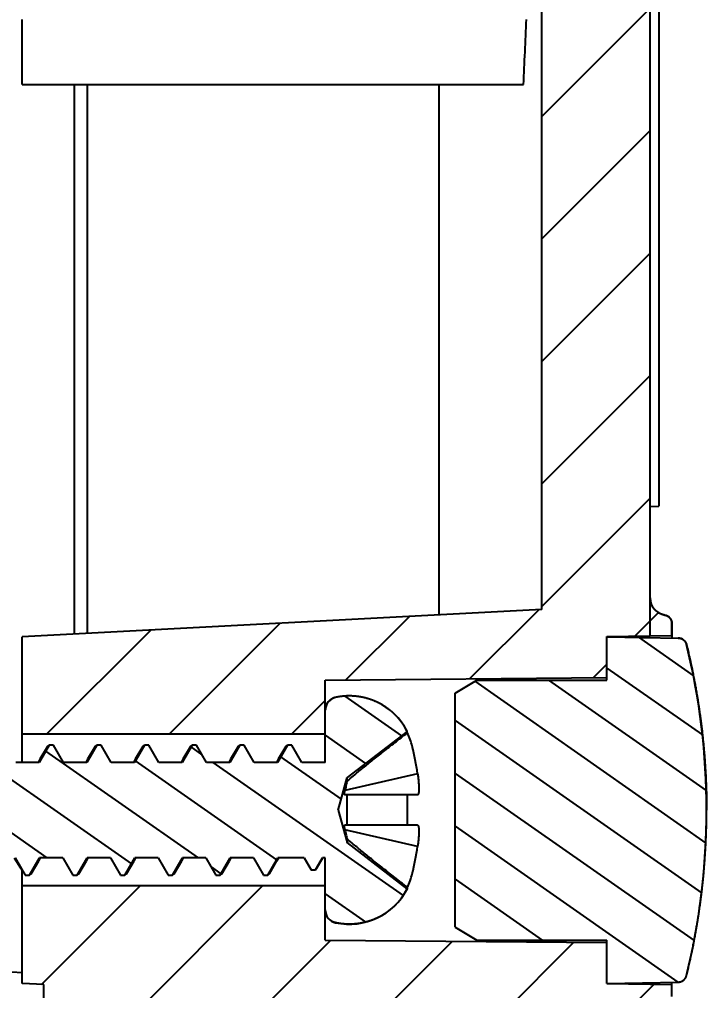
# Model space of a CAD drawing. Header units: millimetres. Extents: x 3559 to 4719, y 1270 to 1649.
# Drawn here: x 4452.22 to 4468.08, y 1418.67 to 1441.09 of the extents above; entities that cross this region are included whole.
import ezdxf

# ---------------------------------------------------------------- set-up
doc = ezdxf.new("R2010")
doc.units = ezdxf.units.MM
doc.layers.get('0').update_dxf_attribs({"linetype": 'CONTINUOUS'})
doc.layers.get('Defpoints').update_dxf_attribs({"linetype": 'CONTINUOUS'})
doc.layers.add('06___PRT_ALL_SURFS', color=7, linetype='CONTINUOUS')
doc.layers.add('dim', color=3, linetype='CONTINUOUS', lineweight=9)
doc.styles.add('longtou', font='romand.shx', dxfattribs={"width": 0.8, "bigfont": 'fangsong.shx'})
doc.dimstyles.new('YanXiu', dxfattribs={"dimtxt": 2.5, "dimasz": 2.2, "dimexe": 1, "dimexo": 0, "dimgap": 0.66, "dimtad": 0, "dimzin": 0, "dimdsep": 46, "dimtxsty": 'longtou', "dimblk": 'CLOSEDBLANK', "dimcen": 0, "dimclrd": 3, "dimclre": 3, "dimclrt": 7, "dimadec": 0, "dimazin": 0, "dimtfac": 1, "dimtdec": 4, "dimtofl": 0, "dimtmove": 0, "dimatfit": 3, "dimldrblk": 'CLOSEDBLANK', "dimfxl": 0, "dimtolj": 1, "dimtzin": 0, "dimlwd": 0, "dimlwe": 0, "dimarcsym": 0})
pattern_1 = [(325, (3403.477, 1037.0707), (0.5735764, 0.81915204), [])]

# ---------------------------------------------------------------- blocks, each defined once
blk = doc.blocks.new('_ClosedBlank')
at = {"color": 0, "linetype": 'ByBlock', "lineweight": -2}
for p, q in [((-1, 0.1667), (0, 0)), ((-1, 0.1667), (-1, -0.1667)), ((0, 0), (-1, -0.1667))]:
    blk.add_line(p, q, dxfattribs=at)
blk = doc.blocks.new('*D64')
at = {"layer": 'Defpoints', "color": 0}
for p in [(4412.965, 1542.767), (4441.801, 1516.589), (4453.481, 1489.589), (4453.481, 1441.089), (4437.334, 1417.399)]:
    blk.add_point(p, dxfattribs=at)
at = {"layer": 'dim', "color": 3, "lineweight": 5}
blk.add_line((4453.481, 1489.589), (4453.481, 1517.663), dxfattribs=at)
for start, end in [(90.87842, 93.07297), (97.92703, 100.12158)]:
    blk.add_arc((4453.481, 1334.329), 182.634, start, end, dxfattribs=at)
at = {"layer": 'dim', "color": 3, "lineweight": 5, "xscale": 2.8, "yscale": 2.8, "zscale": 2.8}
for p, rotation in [((4453.481, 1516.963), 0.439210668210803), ((4418.633, 1513.608), 190.5607893317954)]:
    blk.add_blockref('_ClosedBlank', p, dxfattribs=dict(at, rotation=rotation))
at = {"layer": 'dim', "color": 7, "insert": (4435.976, 1516.122), "char_height": 3.5, "attachment_point": 5, "rotation": 5.5, "style": 'longtou'}
blk.add_mtext('11.00°', dxfattribs=at)
blk = doc.blocks.new('*D62')
at = {"layer": 'Defpoints', "color": 0}
for p in [(4458.281, 1455.149), (4458.281, 1449.839), (4438.679, 1426.203)]:
    blk.add_point(p, dxfattribs=at)
at = {"layer": 'dim', "color": 3, "lineweight": 5}
for p, q in [((4438.679, 1426.203), (4438.679, 1455.848)), ((4458.281, 1449.839), (4458.281, 1455.848)), ((4441.479, 1455.149), (4442.314, 1455.149)), ((4455.481, 1455.149), (4454.646, 1455.149))]:
    blk.add_line(p, q, dxfattribs=at)
at = {"layer": 'dim', "color": 3, "lineweight": 5, "xscale": 2.8, "yscale": 2.8, "zscale": 2.8, "rotation": 180}
blk.add_blockref('_ClosedBlank', (4438.679, 1455.149), dxfattribs=at)
at = {"layer": 'dim', "color": 3, "lineweight": 5, "xscale": 2.8, "yscale": 2.8, "zscale": 2.8}
blk.add_blockref('_ClosedBlank', (4458.281, 1455.149), dxfattribs=at)
at = {"layer": 'dim', "color": 7, "insert": (4448.48, 1455.149), "char_height": 3.5, "attachment_point": 5, "style": 'longtou'}
blk.add_mtext('19.60', dxfattribs=at)

msp = doc.modelspace()

# ---------------------------------------------------------------- hatches: boundary and pattern name
h = msp.add_hatch()
h.set_pattern_fill('DEFAULT__14', color=5, scale=2, angle=135, style=0)
h.set_pattern_definition([(135, (3403.477, 1037.0707), (-1.4142136, -1.4142136), [])])
edge = h.paths.add_edge_path()
edge.add_line((4426.212, 1490.339), (4424.175, 1490.339))
edge.add_line((4424.175, 1490.339), (4436.126, 1428.856))
edge.add_line((4436.126, 1428.856), (4435.11, 1428.839))
edge.add_line((4435.11, 1428.839), (4435.677, 1425.926))
edge.add_line((4435.677, 1425.926), (4436.191, 1425.899))
edge.add_line((4436.191, 1425.899), (4436.372, 1424.969))
edge.add_line((4436.372, 1424.969), (4435.868, 1424.942))
edge.add_line((4435.868, 1424.942), (4437.334, 1417.399))
edge.add_spline(control_points=[(4440.122, 1414.976), (4438.69, 1415.051), (4437.608, 1415.992), (4437.334, 1417.399)], knot_values=[0, 0, 0, 0, 1, 1, 1, 1], degree=3, periodic=0)
edge.add_line((4440.122, 1414.976), (4451.781, 1414.365))
edge.add_line((4451.781, 1414.365), (4451.781, 1414.88))
edge.add_line((4451.781, 1414.88), (4452.281, 1414.889))
edge.add_line((4452.281, 1414.889), (4452.281, 1415.892))
edge.add_line((4452.281, 1415.892), (4453.481, 1415.913))
edge.add_line((4453.481, 1415.913), (4453.481, 1416.779))
edge.add_line((4453.481, 1416.779), (4451.781, 1416.868))
edge.add_line((4451.781, 1416.868), (4451.781, 1419.587))
edge.add_line((4451.781, 1419.587), (4451.981, 1419.589))
edge.add_line((4451.981, 1419.589), (4451.981, 1421.097))
edge.add_line((4451.981, 1421.097), (4451.486, 1421.593))
edge.add_line((4451.486, 1421.593), (4438.534, 1421.706))
edge.add_line((4438.534, 1421.706), (4438.095, 1423.967))
edge.add_line((4438.095, 1423.967), (4451.486, 1424.084))
edge.add_line((4451.486, 1424.084), (4451.981, 1424.58))
edge.add_line((4451.981, 1424.58), (4451.981, 1426.089))
edge.add_line((4451.981, 1426.089), (4438.678, 1426.205))
edge.add_line((4438.678, 1426.205), (4426.212, 1490.339))
h.paths.add_polyline_path([(4426.212, 1490.339), (4424.175, 1490.339)])
h.paths.add_polyline_path([(4426.212, 1490.339), (4424.175, 1490.339), (4414.377, 1540.741), (4416.415, 1540.741)])
h.paths.add_polyline_path([(4416.415, 1540.741), (4414.377, 1540.741)])
edge = h.paths.add_edge_path()
edge.add_line((4416.415, 1540.741), (4414.377, 1540.741))
edge.add_line((4414.377, 1540.741), (4413.779, 1543.822))
edge.add_line((4413.779, 1543.822), (4412.816, 1543.839))
edge.add_spline(control_points=[(4412.816, 1543.839), (4412.793, 1544.117), (4412.781, 1544.396), (4412.781, 1544.675)], knot_values=[0, 0, 0, 0, 1, 1, 1, 1], degree=3, periodic=0)
edge.add_line((4412.781, 1544.675), (4412.781, 1546.839))
edge.add_line((4412.781, 1546.839), (4413.281, 1546.865))
edge.add_line((4413.281, 1546.865), (4413.281, 1547.812))
edge.add_line((4413.281, 1547.812), (4412.781, 1547.839))
edge.add_line((4412.781, 1547.839), (4412.781, 1555.972))
edge.add_spline(control_points=[(4412.781, 1555.972), (4412.781, 1557.128), (4413.384, 1558.115), (4414.414, 1558.642)], knot_values=[0, 0, 0, 0, 1, 1, 1, 1], degree=3, periodic=0)
edge.add_spline(control_points=[(4440.781, 1565.736), (4431.556, 1565.252), (4422.636, 1562.852), (4414.414, 1558.642)], knot_values=[0, 0, 0, 0, 1, 1, 1, 1], degree=3, periodic=0)
edge.add_line((4440.781, 1565.736), (4451.781, 1566.312))
edge.add_line((4451.781, 1566.312), (4451.781, 1565.797))
edge.add_line((4451.781, 1565.797), (4452.281, 1565.789))
edge.add_line((4452.281, 1565.789), (4452.281, 1564.785))
edge.add_line((4452.281, 1564.785), (4453.481, 1564.764))
edge.add_line((4453.481, 1564.764), (4453.481, 1563.898))
edge.add_line((4453.481, 1563.898), (4451.781, 1563.809))
edge.add_line((4451.781, 1563.809), (4451.781, 1561.09))
edge.add_line((4451.781, 1561.09), (4451.981, 1561.089))
edge.add_line((4451.981, 1561.089), (4451.981, 1559.58))
edge.add_line((4451.981, 1559.58), (4451.486, 1559.084))
edge.add_line((4451.486, 1559.084), (4419.485, 1558.805))
edge.add_spline(control_points=[(4419.485, 1558.805), (4418.403, 1558.346), (4417.334, 1557.858), (4416.279, 1557.34)], knot_values=[0, 0, 0, 0, 1, 1, 1, 1], degree=3, periodic=0)
edge.add_line((4416.279, 1557.34), (4416.499, 1556.898))
edge.add_line((4416.499, 1556.898), (4451.486, 1556.593))
edge.add_line((4451.486, 1556.593), (4451.981, 1556.097))
edge.add_line((4451.981, 1556.097), (4451.981, 1554.589))
edge.add_line((4451.981, 1554.589), (4415.281, 1554.268))
edge.add_line((4415.281, 1554.268), (4415.281, 1547.392))
edge.add_spline(control_points=[(4415.437, 1545.77), (4415.333, 1546.305), (4415.281, 1546.847), (4415.281, 1547.392)], knot_values=[0, 0, 0, 0, 1, 1, 1, 1], degree=3, periodic=0)
edge.add_line((4415.437, 1545.77), (4416.415, 1540.741))
h = msp.add_hatch()
h.set_pattern_fill('DEFAULT__13', color=5, scale=2, angle=45, style=0)
h.set_pattern_definition([(45, (3403.477, 1037.0707), (-1.4142136, 1.4142136), [])])
edge = h.paths.add_edge_path()
edge.add_line((4466.781, 1490.339), (4464.281, 1490.339))
edge.add_line((4464.281, 1490.339), (4464.281, 1427.467))
edge.add_line((4464.281, 1427.467), (4452.281, 1426.839))
edge.add_line((4452.281, 1426.839), (4452.281, 1424.589))
edge.add_line((4452.281, 1424.589), (4459.281, 1424.589))
edge.add_line((4459.281, 1424.589), (4459.281, 1425.839))
edge.add_line((4459.281, 1425.839), (4465.781, 1425.895))
edge.add_line((4465.781, 1425.895), (4465.781, 1426.842))
edge.add_line((4465.781, 1426.842), (4467.281, 1426.868))
edge.add_line((4467.281, 1426.868), (4467.281, 1427.142))
edge.add_spline(control_points=[(4467.115, 1427.339), (4467.215, 1427.322), (4467.281, 1427.244), (4467.281, 1427.142)], knot_values=[0, 0, 0, 0, 1, 1, 1, 1], degree=3, periodic=0)
edge.add_spline(control_points=[(4467.115, 1427.339), (4466.913, 1427.373), (4466.781, 1427.529), (4466.781, 1427.734)], knot_values=[0, 0, 0, 0, 1, 1, 1, 1], degree=3, periodic=0)
edge.add_line((4466.781, 1427.734), (4466.781, 1490.339))
edge = h.paths.add_edge_path()
edge.add_line((4452.281, 1418.839), (4452.281, 1421.089))
edge.add_line((4452.281, 1421.089), (4459.281, 1421.089))
edge.add_line((4459.281, 1421.089), (4459.281, 1419.839))
edge.add_line((4459.281, 1419.839), (4465.781, 1419.782))
edge.add_line((4465.781, 1419.782), (4465.781, 1418.835))
edge.add_line((4465.781, 1418.835), (4467.281, 1418.809))
edge.add_line((4467.281, 1418.809), (4467.281, 1418.535))
edge.add_spline(control_points=[(4467.085, 1418.335), (4467.2, 1418.337), (4467.281, 1418.42), (4467.281, 1418.535)], knot_values=[0, 0, 0, 0, 1, 1, 1, 1], degree=3, periodic=0)
edge.add_line((4467.085, 1418.335), (4466.824, 1418.331))
edge.add_spline(control_points=[(4466.457, 1418.072), (4466.517, 1418.23), (4466.655, 1418.328), (4466.824, 1418.331)], knot_values=[0, 0, 0, 0, 1, 1, 1, 1], degree=3, periodic=0)
edge.add_spline(control_points=[(4466.457, 1418.072), (4465.733, 1416.162), (4464.083, 1414.957), (4462.043, 1414.85)], knot_values=[0, 0, 0, 0, 1, 1, 1, 1], degree=3, periodic=0)
edge.add_line((4462.043, 1414.85), (4452.281, 1414.339))
edge.add_line((4452.281, 1414.339), (4452.281, 1415.842))
edge.add_line((4452.281, 1415.842), (4453.781, 1415.868))
edge.add_line((4453.781, 1415.868), (4453.781, 1416.807))
edge.add_line((4453.781, 1416.807), (4453.067, 1416.845))
edge.add_line((4453.067, 1416.845), (4452.781, 1417.01))
edge.add_line((4452.781, 1417.01), (4452.781, 1418.812))
edge.add_line((4452.781, 1418.812), (4452.281, 1418.839))
h.paths.add_polyline_path([(4466.781, 1490.339), (4464.281, 1490.339)])
h.paths.add_polyline_path([(4466.781, 1490.339), (4464.281, 1490.339), (4464.281, 1506.786), (4458.281, 1506.839), (4458.281, 1507.846), (4458.627, 1508.192), (4464.781, 1508.245), (4464.781, 1510.432), (4458.627, 1510.486), (4458.281, 1510.831), (4458.281, 1511.839), (4464.281, 1511.891), (4464.281, 1530.786), (4458.281, 1530.839), (4458.281, 1531.846), (4458.627, 1532.192), (4464.781, 1532.245), (4464.781, 1534.432), (4458.627, 1534.486), (4458.281, 1534.831), (4458.281, 1535.839), (4464.281, 1535.891), (4464.281, 1540.741), (4466.781, 1540.741)])
h.paths.add_polyline_path([(4466.781, 1540.741), (4464.281, 1540.741)])
edge = h.paths.add_edge_path()
edge.add_line((4466.781, 1540.741), (4464.281, 1540.741))
edge.add_line((4464.281, 1540.741), (4464.281, 1553.21))
edge.add_line((4464.281, 1553.21), (4452.281, 1553.839))
edge.add_line((4452.281, 1553.839), (4452.281, 1556.089))
edge.add_line((4452.281, 1556.089), (4459.281, 1556.089))
edge.add_line((4459.281, 1556.089), (4459.281, 1554.839))
edge.add_line((4459.281, 1554.839), (4465.781, 1554.782))
edge.add_line((4465.781, 1554.782), (4465.781, 1553.835))
edge.add_line((4465.781, 1553.835), (4467.281, 1553.809))
edge.add_line((4467.281, 1553.809), (4467.281, 1553.535))
edge.add_spline(control_points=[(4467.115, 1553.338), (4467.215, 1553.355), (4467.281, 1553.433), (4467.281, 1553.535)], knot_values=[0, 0, 0, 0, 1, 1, 1, 1], degree=3, periodic=0)
edge.add_spline(control_points=[(4467.115, 1553.338), (4466.913, 1553.304), (4466.781, 1553.148), (4466.781, 1552.943)], knot_values=[0, 0, 0, 0, 1, 1, 1, 1], degree=3, periodic=0)
edge.add_line((4466.781, 1552.943), (4466.781, 1540.741))
edge = h.paths.add_edge_path()
edge.add_line((4452.281, 1561.839), (4452.281, 1559.589))
edge.add_line((4452.281, 1559.589), (4459.281, 1559.589))
edge.add_line((4459.281, 1559.589), (4459.281, 1560.839))
edge.add_line((4459.281, 1560.839), (4465.781, 1560.895))
edge.add_line((4465.781, 1560.895), (4465.781, 1561.842))
edge.add_line((4465.781, 1561.842), (4467.281, 1561.868))
edge.add_line((4467.281, 1561.868), (4467.281, 1562.142))
edge.add_spline(control_points=[(4467.085, 1562.342), (4467.2, 1562.34), (4467.281, 1562.258), (4467.281, 1562.142)], knot_values=[0, 0, 0, 0, 1, 1, 1, 1], degree=3, periodic=0)
edge.add_line((4467.085, 1562.342), (4466.824, 1562.346))
edge.add_spline(control_points=[(4466.824, 1562.346), (4466.655, 1562.349), (4466.517, 1562.447), (4466.457, 1562.605)], knot_values=[0, 0, 0, 0, 1, 1, 1, 1], degree=3, periodic=0)
edge.add_spline(control_points=[(4466.457, 1562.605), (4465.733, 1564.515), (4464.083, 1565.72), (4462.043, 1565.827)], knot_values=[0, 0, 0, 0, 1, 1, 1, 1], degree=3, periodic=0)
edge.add_line((4462.043, 1565.827), (4452.281, 1566.339))
edge.add_line((4452.281, 1566.339), (4452.281, 1564.835))
edge.add_line((4452.281, 1564.835), (4453.781, 1564.809))
edge.add_line((4453.781, 1564.809), (4453.781, 1563.87))
edge.add_line((4453.781, 1563.87), (4453.067, 1563.832))
edge.add_line((4453.067, 1563.832), (4452.781, 1563.667))
edge.add_line((4452.781, 1563.667), (4452.781, 1561.865))
edge.add_line((4452.781, 1561.865), (4452.281, 1561.839))
h = msp.add_hatch()
h.set_pattern_fill('DEFAULT__10', color=2, angle=325, style=0)
h.set_pattern_definition(pattern_1)
edge = h.paths.add_edge_path()
edge.add_line((4465.781, 1426.839), (4467.428, 1426.81))
edge.add_spline(control_points=[(4467.428, 1426.81), (4467.522, 1426.808), (4467.596, 1426.749), (4467.618, 1426.658)], knot_values=[0, 0, 0, 0, 1, 1, 1, 1], degree=3, periodic=0)
edge.add_spline(control_points=[(4467.618, 1426.658), (4467.926, 1425.406), (4468.081, 1424.127), (4468.081, 1422.839)], knot_values=[0, 0, 0, 0, 1, 1, 1, 1], degree=3, periodic=0)
edge.add_spline(control_points=[(4467.618, 1419.019), (4467.926, 1420.271), (4468.081, 1421.55), (4468.081, 1422.839)], knot_values=[0, 0, 0, 0, 1, 1, 1, 1], degree=3, periodic=0)
edge.add_spline(control_points=[(4467.428, 1418.867), (4467.522, 1418.869), (4467.596, 1418.928), (4467.618, 1419.019)], knot_values=[0, 0, 0, 0, 1, 1, 1, 1], degree=3, periodic=0)
edge.add_line((4467.428, 1418.867), (4465.781, 1418.839))
edge.add_line((4465.781, 1418.839), (4465.781, 1419.839))
edge.add_line((4465.781, 1419.839), (4462.781, 1419.839))
edge.add_line((4462.781, 1419.839), (4462.281, 1420.139))
edge.add_line((4462.281, 1420.139), (4462.281, 1425.539))
edge.add_line((4462.281, 1425.539), (4462.781, 1425.839))
edge.add_line((4462.781, 1425.839), (4465.781, 1425.839))
edge.add_line((4465.781, 1425.839), (4465.781, 1426.839))
h = msp.add_hatch()
h.set_pattern_fill('DEFAULT__11', color=2, angle=325, style=0)
h.set_pattern_definition(pattern_1)
edge = h.paths.add_edge_path()
edge.add_line((4445.44, 1421.944), (4444.803, 1422.208))
edge.add_line((4444.803, 1422.208), (4444.756, 1422.126))
edge.add_line((4444.756, 1422.126), (4444.656, 1422.126))
edge.add_line((4444.656, 1422.126), (4444.548, 1422.314))
edge.add_line((4444.548, 1422.314), (4443.281, 1422.839))
edge.add_line((4443.281, 1422.839), (4444.928, 1423.521))
edge.add_line((4444.928, 1423.521), (4445.206, 1424.002))
edge.add_line((4445.206, 1424.002), (4445.306, 1424.002))
edge.add_line((4445.306, 1424.002), (4445.458, 1423.74))
edge.add_line((4445.458, 1423.74), (4445.753, 1423.862))
edge.add_spline(control_points=[(4446.074, 1423.937), (4445.963, 1423.93), (4445.855, 1423.905), (4445.753, 1423.862)], knot_values=[0, 0, 0, 0, 1, 1, 1, 1], degree=3, periodic=0)
edge.add_line((4446.074, 1423.937), (4446.306, 1424.339))
edge.add_line((4446.306, 1424.339), (4446.406, 1424.339))
edge.add_line((4446.406, 1424.339), (4446.637, 1423.939))
edge.add_line((4446.637, 1423.939), (4447.175, 1423.939))
edge.add_line((4447.175, 1423.939), (4447.406, 1424.339))
edge.add_line((4447.406, 1424.339), (4447.506, 1424.339))
edge.add_line((4447.506, 1424.339), (4447.737, 1423.939))
edge.add_line((4447.737, 1423.939), (4448.275, 1423.939))
edge.add_line((4448.275, 1423.939), (4448.506, 1424.339))
edge.add_line((4448.506, 1424.339), (4448.606, 1424.339))
edge.add_line((4448.606, 1424.339), (4448.837, 1423.939))
edge.add_line((4448.837, 1423.939), (4449.375, 1423.939))
edge.add_line((4449.375, 1423.939), (4449.606, 1424.339))
edge.add_line((4449.606, 1424.339), (4449.706, 1424.339))
edge.add_line((4449.706, 1424.339), (4449.937, 1423.939))
edge.add_line((4449.937, 1423.939), (4450.475, 1423.939))
edge.add_line((4450.475, 1423.939), (4450.706, 1424.339))
edge.add_line((4450.706, 1424.339), (4450.806, 1424.339))
edge.add_line((4450.806, 1424.339), (4451.037, 1423.939))
edge.add_line((4451.037, 1423.939), (4451.575, 1423.939))
edge.add_line((4451.575, 1423.939), (4451.806, 1424.339))
edge.add_line((4451.806, 1424.339), (4451.906, 1424.339))
edge.add_line((4451.906, 1424.339), (4452.137, 1423.939))
edge.add_line((4452.137, 1423.939), (4452.675, 1423.939))
edge.add_line((4452.675, 1423.939), (4452.906, 1424.339))
edge.add_line((4452.906, 1424.339), (4453.006, 1424.339))
edge.add_line((4453.006, 1424.339), (4453.237, 1423.939))
edge.add_line((4453.237, 1423.939), (4453.775, 1423.939))
edge.add_line((4453.775, 1423.939), (4454.006, 1424.339))
edge.add_line((4454.006, 1424.339), (4454.106, 1424.339))
edge.add_line((4454.106, 1424.339), (4454.337, 1423.939))
edge.add_line((4454.337, 1423.939), (4454.875, 1423.939))
edge.add_line((4454.875, 1423.939), (4455.106, 1424.339))
edge.add_line((4455.106, 1424.339), (4455.206, 1424.339))
edge.add_line((4455.206, 1424.339), (4455.437, 1423.939))
edge.add_line((4455.437, 1423.939), (4455.975, 1423.939))
edge.add_line((4455.975, 1423.939), (4456.206, 1424.339))
edge.add_line((4456.206, 1424.339), (4456.306, 1424.339))
edge.add_line((4456.306, 1424.339), (4456.537, 1423.939))
edge.add_line((4456.537, 1423.939), (4457.075, 1423.939))
edge.add_line((4457.075, 1423.939), (4457.306, 1424.339))
edge.add_line((4457.306, 1424.339), (4457.406, 1424.339))
edge.add_line((4457.406, 1424.339), (4457.637, 1423.939))
edge.add_line((4457.637, 1423.939), (4458.175, 1423.939))
edge.add_line((4458.175, 1423.939), (4458.406, 1424.339))
edge.add_line((4458.406, 1424.339), (4458.506, 1424.339))
edge.add_line((4458.506, 1424.339), (4458.737, 1423.939))
edge.add_line((4458.737, 1423.939), (4459.281, 1423.939))
edge.add_line((4459.281, 1423.939), (4459.281, 1425.145))
edge.add_spline(control_points=[(4459.517, 1425.439), (4459.374, 1425.407), (4459.281, 1425.293), (4459.281, 1425.145)], knot_values=[0, 0, 0, 0, 1, 1, 1, 1], degree=3, periodic=0)
edge.add_spline(control_points=[(4461.172, 1424.655), (4460.85, 1425.286), (4460.21, 1425.589), (4459.517, 1425.439)], knot_values=[0, 0, 0, 0, 1, 1, 1, 1], degree=3, periodic=0)
edge.add_line((4461.172, 1424.655), (4459.782, 1423.589))
edge.add_line((4459.782, 1423.589), (4459.581, 1422.839))
edge.add_line((4459.581, 1422.839), (4459.782, 1422.089))
edge.add_line((4459.782, 1422.089), (4461.172, 1421.022))
edge.add_spline(control_points=[(4461.172, 1421.022), (4460.85, 1420.391), (4460.21, 1420.088), (4459.517, 1420.239)], knot_values=[0, 0, 0, 0, 1, 1, 1, 1], degree=3, periodic=0)
edge.add_spline(control_points=[(4459.517, 1420.239), (4459.374, 1420.27), (4459.281, 1420.384), (4459.281, 1420.532)], knot_values=[0, 0, 0, 0, 1, 1, 1, 1], degree=3, periodic=0)
edge.add_line((4459.281, 1420.532), (4459.281, 1421.739))
edge.add_line((4459.281, 1421.739), (4459.217, 1421.739))
edge.add_line((4459.217, 1421.739), (4459.056, 1421.461))
edge.add_line((4459.056, 1421.461), (4458.956, 1421.461))
edge.add_line((4458.956, 1421.461), (4458.796, 1421.739))
edge.add_line((4458.796, 1421.739), (4458.187, 1421.739))
edge.add_line((4458.187, 1421.739), (4457.956, 1421.339))
edge.add_line((4457.956, 1421.339), (4457.856, 1421.339))
edge.add_line((4457.856, 1421.339), (4457.625, 1421.739))
edge.add_line((4457.625, 1421.739), (4457.087, 1421.739))
edge.add_line((4457.087, 1421.739), (4456.856, 1421.339))
edge.add_line((4456.856, 1421.339), (4456.756, 1421.339))
edge.add_line((4456.756, 1421.339), (4456.525, 1421.739))
edge.add_line((4456.525, 1421.739), (4455.987, 1421.739))
edge.add_line((4455.987, 1421.739), (4455.756, 1421.339))
edge.add_line((4455.756, 1421.339), (4455.656, 1421.339))
edge.add_line((4455.656, 1421.339), (4455.425, 1421.739))
edge.add_line((4455.425, 1421.739), (4454.887, 1421.739))
edge.add_line((4454.887, 1421.739), (4454.656, 1421.339))
edge.add_line((4454.656, 1421.339), (4454.556, 1421.339))
edge.add_line((4454.556, 1421.339), (4454.325, 1421.739))
edge.add_line((4454.325, 1421.739), (4453.787, 1421.739))
edge.add_line((4453.787, 1421.739), (4453.556, 1421.339))
edge.add_line((4453.556, 1421.339), (4453.456, 1421.339))
edge.add_line((4453.456, 1421.339), (4453.225, 1421.739))
edge.add_line((4453.225, 1421.739), (4452.687, 1421.739))
edge.add_line((4452.687, 1421.739), (4452.456, 1421.339))
edge.add_line((4452.456, 1421.339), (4452.356, 1421.339))
edge.add_line((4452.356, 1421.339), (4452.125, 1421.739))
edge.add_line((4452.125, 1421.739), (4451.587, 1421.739))
edge.add_line((4451.587, 1421.739), (4451.356, 1421.339))
edge.add_line((4451.356, 1421.339), (4451.256, 1421.339))
edge.add_line((4451.256, 1421.339), (4451.025, 1421.739))
edge.add_line((4451.025, 1421.739), (4450.487, 1421.739))
edge.add_line((4450.487, 1421.739), (4450.256, 1421.339))
edge.add_line((4450.256, 1421.339), (4450.156, 1421.339))
edge.add_line((4450.156, 1421.339), (4449.925, 1421.739))
edge.add_line((4449.925, 1421.739), (4449.387, 1421.739))
edge.add_line((4449.387, 1421.739), (4449.156, 1421.339))
edge.add_line((4449.156, 1421.339), (4449.056, 1421.339))
edge.add_line((4449.056, 1421.339), (4448.825, 1421.739))
edge.add_line((4448.825, 1421.739), (4448.287, 1421.739))
edge.add_line((4448.287, 1421.739), (4448.056, 1421.339))
edge.add_line((4448.056, 1421.339), (4447.956, 1421.339))
edge.add_line((4447.956, 1421.339), (4447.725, 1421.739))
edge.add_line((4447.725, 1421.739), (4447.187, 1421.739))
edge.add_line((4447.187, 1421.739), (4446.956, 1421.339))
edge.add_line((4446.956, 1421.339), (4446.856, 1421.339))
edge.add_line((4446.856, 1421.339), (4446.625, 1421.739))
edge.add_line((4446.625, 1421.739), (4446.136, 1421.739))
edge.add_spline(control_points=[(4446.136, 1421.739), (4446.109, 1421.739), (4446.083, 1421.74), (4446.057, 1421.742)], knot_values=[0, 0, 0, 0, 1, 1, 1, 1], degree=3, periodic=0)
edge.add_line((4446.057, 1421.742), (4445.856, 1421.394))
edge.add_line((4445.856, 1421.394), (4445.756, 1421.394))
edge.add_line((4445.756, 1421.394), (4445.439, 1421.944))

# ---------------------------------------------------------------- linework, layer by layer
at = {"color": 7, "linetype": 'Continuous'}
for p, q in [((4466.781, 1426.86), (4466.781, 1552.943)), ((4466.981, 1550.826), (4466.981, 1429.851)), ((4464.281, 1427.467), (4464.281, 1506.786)), ((4464.281, 1427.467), (4464.281, 1490.339)), ((4466.781, 1427.734), (4466.781, 1490.339)), ((4452.281, 1439.589), (4452.281, 1441.089)), ((4452.281, 1439.589), (4463.856, 1439.589)), ((4453.481, 1439.589), (4453.481, 1426.901)), ((4453.781, 1439.589), (4453.781, 1426.917)), ((4461.912, 1427.343), (4461.912, 1439.589)), ((4466.781, 1429.847), (4466.981, 1429.851)), ((4464.281, 1427.467), (4452.281, 1426.839)), ((4464.281, 1427.467), (4452.281, 1426.839)), ((4467.281, 1427.142), (4467.281, 1426.81)), ((4467.281, 1426.868), (4467.281, 1427.142)), ((4452.281, 1423.939), (4452.281, 1426.839)), ((4452.281, 1424.589), (4452.281, 1426.839)), ((4465.781, 1426.842), (4467.281, 1426.868)), ((4465.781, 1426.842), (4467.281, 1426.868)), ((4465.781, 1425.839), (4465.781, 1426.842)), ((4465.781, 1425.895), (4465.781, 1426.842)), ((4465.781, 1426.839), (4467.428, 1426.81)), ((4465.781, 1425.839), (4465.781, 1426.839)), ((4465.781, 1426.839), (4467.428, 1426.81)), ((4459.281, 1425.839), (4465.781, 1425.895)), ((4459.281, 1425.839), (4465.781, 1425.895)), ((4459.281, 1423.939), (4459.281, 1425.839)), ((4459.281, 1424.589), (4459.281, 1425.839)), ((4462.281, 1425.539), (4462.781, 1425.839)), ((4462.281, 1425.539), (4462.781, 1425.839)), ((4462.781, 1425.839), (4465.781, 1425.839)), ((4462.781, 1425.839), (4465.781, 1425.839)), ((4462.281, 1420.139), (4462.281, 1425.539)), ((4462.281, 1420.139), (4462.281, 1425.539)), ((4459.281, 1423.939), (4459.281, 1425.145)), ((4459.281, 1424.589), (4452.281, 1424.589)), ((4459.281, 1424.589), (4452.281, 1424.589)), ((4461.172, 1424.655), (4459.782, 1423.589)), ((4461.172, 1424.655), (4459.782, 1423.589)), ((4461.172, 1424.621), (4461.172, 1424.655)), ((4452.906, 1424.339), (4452.675, 1423.939)), ((4452.906, 1424.339), (4452.675, 1423.939)), ((4452.871, 1424.309), (4452.695, 1424.01)), ((4452.871, 1424.309), (4452.906, 1424.339)), ((4453.006, 1424.339), (4452.906, 1424.339)), ((4453.006, 1424.339), (4452.906, 1424.339)), ((4453.237, 1423.939), (4453.006, 1424.339)), ((4453.237, 1423.939), (4453.006, 1424.339)), ((4454.006, 1424.339), (4453.775, 1423.939)), ((4454.006, 1424.339), (4453.775, 1423.939)), ((4453.971, 1424.309), (4453.795, 1424.01)), ((4453.971, 1424.309), (4454.006, 1424.339)), ((4454.106, 1424.339), (4454.006, 1424.339)), ((4454.106, 1424.339), (4454.006, 1424.339)), ((4454.337, 1423.939), (4454.106, 1424.339)), ((4454.337, 1423.939), (4454.106, 1424.339)), ((4455.106, 1424.339), (4454.875, 1423.939)), ((4455.106, 1424.339), (4454.875, 1423.939)), ((4455.071, 1424.309), (4454.895, 1424.01)), ((4455.071, 1424.309), (4455.106, 1424.339)), ((4455.206, 1424.339), (4455.106, 1424.339)), ((4455.206, 1424.339), (4455.106, 1424.339)), ((4455.437, 1423.939), (4455.206, 1424.339)), ((4455.437, 1423.939), (4455.206, 1424.339)), ((4456.206, 1424.339), (4455.975, 1423.939)), ((4456.206, 1424.339), (4455.975, 1423.939)), ((4456.171, 1424.309), (4455.995, 1424.01)), ((4456.171, 1424.309), (4456.206, 1424.339)), ((4456.306, 1424.339), (4456.206, 1424.339)), ((4456.306, 1424.339), (4456.206, 1424.339)), ((4456.537, 1423.939), (4456.306, 1424.339)), ((4456.537, 1423.939), (4456.306, 1424.339)), ((4457.306, 1424.339), (4457.075, 1423.939)), ((4457.306, 1424.339), (4457.075, 1423.939)), ((4457.271, 1424.309), (4457.095, 1424.01)), ((4457.271, 1424.309), (4457.306, 1424.339)), ((4457.406, 1424.339), (4457.306, 1424.339)), ((4457.406, 1424.339), (4457.306, 1424.339)), ((4457.637, 1423.939), (4457.406, 1424.339)), ((4457.637, 1423.939), (4457.406, 1424.339)), ((4458.406, 1424.339), (4458.175, 1423.939)), ((4458.406, 1424.339), (4458.175, 1423.939)), ((4458.371, 1424.309), (4458.195, 1424.01)), ((4458.371, 1424.309), (4458.406, 1424.339)), ((4458.506, 1424.339), (4458.406, 1424.339)), ((4458.506, 1424.339), (4458.406, 1424.339)), ((4458.737, 1423.939), (4458.506, 1424.339)), ((4458.737, 1423.939), (4458.506, 1424.339)), ((4452.675, 1423.939), (4452.137, 1423.939)), ((4452.675, 1423.939), (4452.137, 1423.939)), ((4452.695, 1424.01), (4452.652, 1423.939)), ((4453.775, 1423.939), (4453.237, 1423.939)), ((4453.775, 1423.939), (4453.237, 1423.939)), ((4453.795, 1424.01), (4453.752, 1423.939)), ((4454.875, 1423.939), (4454.337, 1423.939)), ((4454.875, 1423.939), (4454.337, 1423.939)), ((4454.895, 1424.01), (4454.852, 1423.939)), ((4455.975, 1423.939), (4455.437, 1423.939)), ((4455.975, 1423.939), (4455.437, 1423.939)), ((4455.995, 1424.01), (4455.952, 1423.939)), ((4457.075, 1423.939), (4456.537, 1423.939)), ((4457.075, 1423.939), (4456.537, 1423.939)), ((4457.095, 1424.01), (4457.052, 1423.939)), ((4458.175, 1423.939), (4457.637, 1423.939)), ((4458.175, 1423.939), (4457.637, 1423.939)), ((4458.195, 1424.01), (4458.152, 1423.939)), ((4459.281, 1423.939), (4458.737, 1423.939)), ((4459.281, 1423.939), (4458.737, 1423.939)), ((4459.581, 1422.839), (4459.782, 1423.589)), ((4459.581, 1422.839), (4459.782, 1423.589)), ((4461.412, 1423.677), (4459.735, 1423.293)), ((4459.782, 1423.502), (4459.782, 1423.589)), ((4461.412, 1423.189), (4459.735, 1423.189)), ((4459.782, 1422.489), (4459.782, 1423.189)), ((4461.172, 1423.189), (4461.172, 1422.489)), ((4459.581, 1422.839), (4459.782, 1422.089)), ((4459.581, 1422.839), (4459.782, 1422.089)), ((4461.412, 1422.489), (4459.735, 1422.489)), ((4461.412, 1422), (4459.735, 1422.384)), ((4459.782, 1422.089), (4459.782, 1422.175)), ((4461.172, 1421.022), (4459.782, 1422.089)), ((4461.172, 1421.022), (4459.782, 1422.089)), ((4452.125, 1421.739), (4452.356, 1421.339)), ((4452.125, 1421.739), (4452.356, 1421.339)), ((4452.456, 1421.339), (4452.687, 1421.739)), ((4452.456, 1421.339), (4452.687, 1421.739)), ((4452.491, 1421.368), (4452.666, 1421.664)), ((4452.666, 1421.664), (4452.711, 1421.739)), ((4453.225, 1421.739), (4452.687, 1421.739)), ((4453.225, 1421.739), (4452.687, 1421.739)), ((4453.225, 1421.739), (4453.456, 1421.339)), ((4453.225, 1421.739), (4453.456, 1421.339)), ((4453.556, 1421.339), (4453.787, 1421.739)), ((4453.556, 1421.339), (4453.787, 1421.739)), ((4453.591, 1421.368), (4453.766, 1421.664)), ((4453.766, 1421.664), (4453.811, 1421.739)), ((4454.325, 1421.739), (4453.787, 1421.739)), ((4454.325, 1421.739), (4453.787, 1421.739)), ((4454.325, 1421.739), (4454.556, 1421.339)), ((4454.325, 1421.739), (4454.556, 1421.339)), ((4454.656, 1421.339), (4454.887, 1421.739)), ((4454.656, 1421.339), (4454.887, 1421.739)), ((4454.691, 1421.368), (4454.866, 1421.664)), ((4454.866, 1421.664), (4454.911, 1421.739)), ((4455.425, 1421.739), (4454.887, 1421.739)), ((4455.425, 1421.739), (4454.887, 1421.739)), ((4455.425, 1421.739), (4455.656, 1421.339)), ((4455.425, 1421.739), (4455.656, 1421.339)), ((4455.756, 1421.339), (4455.987, 1421.739)), ((4455.756, 1421.339), (4455.987, 1421.739)), ((4455.791, 1421.368), (4455.966, 1421.664)), ((4455.966, 1421.664), (4456.011, 1421.739)), ((4456.525, 1421.739), (4455.987, 1421.739)), ((4456.525, 1421.739), (4455.987, 1421.739)), ((4456.525, 1421.739), (4456.756, 1421.339)), ((4456.525, 1421.739), (4456.756, 1421.339)), ((4456.856, 1421.339), (4457.087, 1421.739)), ((4456.856, 1421.339), (4457.087, 1421.739)), ((4456.891, 1421.368), (4457.066, 1421.664)), ((4457.066, 1421.664), (4457.111, 1421.739)), ((4457.625, 1421.739), (4457.087, 1421.739)), ((4457.625, 1421.739), (4457.087, 1421.739)), ((4457.625, 1421.739), (4457.856, 1421.339)), ((4457.625, 1421.739), (4457.856, 1421.339)), ((4457.956, 1421.339), (4458.187, 1421.739)), ((4457.956, 1421.339), (4458.187, 1421.739)), ((4457.991, 1421.368), (4458.166, 1421.664)), ((4458.166, 1421.664), (4458.211, 1421.739)), ((4458.796, 1421.739), (4458.187, 1421.739)), ((4458.796, 1421.739), (4458.187, 1421.739)), ((4458.796, 1421.739), (4458.956, 1421.461)), ((4458.796, 1421.739), (4458.956, 1421.461)), ((4459.056, 1421.461), (4459.217, 1421.739)), ((4459.056, 1421.461), (4459.217, 1421.739)), ((4459.08, 1421.488), (4459.226, 1421.739)), ((4459.281, 1421.739), (4459.217, 1421.739)), ((4459.281, 1421.739), (4459.217, 1421.739)), ((4459.281, 1419.839), (4459.281, 1421.739)), ((4459.281, 1420.532), (4459.281, 1421.739)), ((4452.281, 1418.839), (4452.281, 1421.468)), ((4458.956, 1421.461), (4459.056, 1421.461)), ((4458.956, 1421.461), (4459.056, 1421.461)), ((4459.056, 1421.461), (4459.08, 1421.488)), ((4452.356, 1421.339), (4452.456, 1421.339)), ((4452.356, 1421.339), (4452.456, 1421.339)), ((4452.456, 1421.339), (4452.491, 1421.368)), ((4453.456, 1421.339), (4453.556, 1421.339)), ((4453.456, 1421.339), (4453.556, 1421.339)), ((4453.556, 1421.339), (4453.591, 1421.368)), ((4454.556, 1421.339), (4454.656, 1421.339)), ((4454.556, 1421.339), (4454.656, 1421.339)), ((4454.656, 1421.339), (4454.691, 1421.368)), ((4455.656, 1421.339), (4455.756, 1421.339)), ((4455.656, 1421.339), (4455.756, 1421.339)), ((4455.756, 1421.339), (4455.791, 1421.368)), ((4456.756, 1421.339), (4456.856, 1421.339)), ((4456.756, 1421.339), (4456.856, 1421.339)), ((4456.856, 1421.339), (4456.891, 1421.368)), ((4457.856, 1421.339), (4457.956, 1421.339)), ((4457.856, 1421.339), (4457.956, 1421.339)), ((4457.956, 1421.339), (4457.991, 1421.368)), ((4459.281, 1421.089), (4452.281, 1421.089)), ((4459.281, 1421.089), (4452.281, 1421.089)), ((4452.281, 1418.839), (4452.281, 1421.089)), ((4459.281, 1419.839), (4459.281, 1421.089)), ((4461.172, 1421.056), (4461.172, 1421.022)), ((4462.281, 1420.139), (4462.781, 1419.839)), ((4462.281, 1420.139), (4462.781, 1419.839)), ((4459.281, 1419.839), (4465.781, 1419.782)), ((4459.281, 1419.839), (4465.781, 1419.782)), ((4462.781, 1419.839), (4465.781, 1419.839)), ((4462.781, 1419.839), (4465.781, 1419.839)), ((4465.781, 1418.835), (4465.781, 1419.839)), ((4465.781, 1418.839), (4465.781, 1419.839)), ((4465.781, 1418.835), (4465.781, 1419.782)), ((4451.781, 1419.118), (4452.294, 1419.091)), ((4452.781, 1418.812), (4452.281, 1418.839)), ((4452.781, 1418.812), (4452.281, 1418.839)), ((4452.781, 1417.01), (4452.781, 1418.812)), ((4452.781, 1417.01), (4452.781, 1418.812)), ((4465.781, 1418.839), (4467.428, 1418.867)), ((4465.781, 1418.839), (4467.428, 1418.867)), ((4465.781, 1418.835), (4467.281, 1418.809)), ((4465.781, 1418.835), (4467.281, 1418.809)), ((4467.281, 1418.535), (4467.281, 1418.867)), ((4467.281, 1418.535), (4467.281, 1418.809))]:
    msp.add_line(p, q, dxfattribs=at)
msp.add_lwpolyline([(4452.102, 1421.739), (4452.242, 1421.502), (4452.281, 1421.436)], dxfattribs=at)
for centre, radius, start, end in [((4220.794, 1451.15), 243.337, 357.27667, 357.6302), ((4467.181, 1427.734), 0.4, 180, 260.4059), ((4467.081, 1427.142), 0.2, 0, 80.4059), ((4467.424, 1426.61), 0.2, 13.8171, 89), ((4452.09, 1422.839), 15.991, 346.1829, 13.8171), ((4459.581, 1425.145), 0.3, 102.2554, 180), ((4459.836, 1423.973), 1.5, 27.0501, 102.2554), ((4459.798, 1423.933), 1.537, 14.1932, 26.5936), ((4455.481, 1422.839), 5.99, 8.0503, 14.2182), ((4466.492, 1415.768), 10.239, 130.6277, 130.9417), ((4466.487, 1429.905), 10.232, 229.0583, 229.3726), ((4455.481, 1422.839), 5.99, 345.7818, 351.9497), ((4459.798, 1421.744), 1.537, 333.4066, 345.8065), ((4459.836, 1421.704), 1.5, 257.7446, 332.9499), ((4459.581, 1420.532), 0.3, 180, 257.7446), ((4467.424, 1419.067), 0.2, 271, 346.1829)]:
    msp.add_arc(centre, radius, start, end, dxfattribs=at)
for points, start_tangent, end_tangent in [([(4467.115, 1427.339), (4467.107, 1427.341), (4467.099, 1427.342), (4467.091, 1427.344), (4467.082, 1427.346), (4467.074, 1427.348), (4467.066, 1427.35), (4467.058, 1427.353), (4467.05, 1427.356), (4467.042, 1427.358), (4467.034, 1427.362), (4467.026, 1427.365), (4467.018, 1427.368), (4467.01, 1427.372), (4467.002, 1427.376), (4466.995, 1427.38), (4466.987, 1427.384), (4466.979, 1427.388), (4466.972, 1427.393), (4466.964, 1427.398), (4466.957, 1427.403), (4466.949, 1427.408), (4466.942, 1427.413), (4466.935, 1427.419), (4466.928, 1427.424), (4466.921, 1427.43), (4466.914, 1427.436), (4466.907, 1427.442), (4466.901, 1427.449), (4466.894, 1427.455), (4466.888, 1427.462), (4466.882, 1427.468), (4466.876, 1427.475), (4466.87, 1427.482), (4466.864, 1427.49), (4466.859, 1427.497), (4466.853, 1427.504), (4466.848, 1427.512), (4466.843, 1427.52), (4466.838, 1427.527), (4466.834, 1427.535), (4466.829, 1427.543), (4466.825, 1427.551), (4466.821, 1427.559), (4466.817, 1427.567), (4466.814, 1427.575), (4466.81, 1427.584), (4466.807, 1427.592), (4466.804, 1427.6), (4466.801, 1427.609), (4466.799, 1427.617), (4466.796, 1427.625), (4466.794, 1427.634), (4466.792, 1427.642), (4466.79, 1427.651), (4466.788, 1427.659), (4466.787, 1427.668), (4466.785, 1427.676), (4466.784, 1427.684), (4466.783, 1427.693), (4466.783, 1427.701), (4466.782, 1427.709), (4466.781, 1427.717), (4466.781, 1427.725), (4466.781, 1427.734)], (-0.986013, 0.166667), (0, 1)), ([(4467.115, 1427.339), (4467.118, 1427.338), (4467.122, 1427.338), (4467.126, 1427.337), (4467.131, 1427.336), (4467.135, 1427.335), (4467.139, 1427.334), (4467.143, 1427.332), (4467.147, 1427.331), (4467.151, 1427.33), (4467.155, 1427.328), (4467.159, 1427.326), (4467.163, 1427.325), (4467.167, 1427.323), (4467.171, 1427.321), (4467.174, 1427.319), (4467.178, 1427.317), (4467.182, 1427.315), (4467.186, 1427.312), (4467.19, 1427.31), (4467.193, 1427.307), (4467.197, 1427.305), (4467.201, 1427.302), (4467.204, 1427.299), (4467.208, 1427.297), (4467.211, 1427.294), (4467.215, 1427.291), (4467.218, 1427.288), (4467.221, 1427.284), (4467.225, 1427.281), (4467.228, 1427.278), (4467.231, 1427.275), (4467.234, 1427.271), (4467.237, 1427.268), (4467.24, 1427.264), (4467.242, 1427.26), (4467.245, 1427.257), (4467.248, 1427.253), (4467.25, 1427.249), (4467.253, 1427.245), (4467.255, 1427.241), (4467.257, 1427.237), (4467.259, 1427.233), (4467.261, 1427.229), (4467.263, 1427.225), (4467.265, 1427.221), (4467.267, 1427.217), (4467.268, 1427.213), (4467.27, 1427.209), (4467.271, 1427.204), (4467.272, 1427.2), (4467.274, 1427.196), (4467.275, 1427.192), (4467.276, 1427.188), (4467.277, 1427.183), (4467.278, 1427.179), (4467.278, 1427.175), (4467.279, 1427.171), (4467.28, 1427.167), (4467.28, 1427.162), (4467.28, 1427.158), (4467.281, 1427.154), (4467.281, 1427.15), (4467.281, 1427.146), (4467.281, 1427.142)], (0.986013, -0.166667), (0, -1)), ([(4467.428, 1426.81), (4467.432, 1426.81), (4467.435, 1426.809), (4467.439, 1426.809), (4467.443, 1426.809), (4467.447, 1426.809), (4467.451, 1426.808), (4467.455, 1426.807), (4467.459, 1426.807), (4467.463, 1426.806), (4467.467, 1426.805), (4467.471, 1426.804), (4467.475, 1426.803), (4467.478, 1426.802), (4467.482, 1426.801), (4467.486, 1426.8), (4467.49, 1426.799), (4467.494, 1426.797), (4467.498, 1426.796), (4467.502, 1426.794), (4467.506, 1426.792), (4467.51, 1426.791), (4467.513, 1426.789), (4467.517, 1426.787), (4467.521, 1426.785), (4467.524, 1426.783), (4467.528, 1426.781), (4467.532, 1426.778), (4467.535, 1426.776), (4467.539, 1426.774), (4467.542, 1426.771), (4467.546, 1426.769), (4467.549, 1426.766), (4467.552, 1426.763), (4467.556, 1426.761), (4467.559, 1426.758), (4467.562, 1426.755), (4467.565, 1426.752), (4467.568, 1426.749), (4467.571, 1426.746), (4467.574, 1426.743), (4467.576, 1426.74), (4467.579, 1426.736), (4467.582, 1426.733), (4467.584, 1426.73), (4467.587, 1426.726), (4467.589, 1426.723), (4467.591, 1426.72), (4467.594, 1426.716), (4467.596, 1426.713), (4467.598, 1426.709), (4467.6, 1426.705), (4467.602, 1426.702), (4467.604, 1426.698), (4467.605, 1426.695), (4467.607, 1426.691), (4467.609, 1426.687), (4467.61, 1426.684), (4467.612, 1426.68), (4467.613, 1426.676), (4467.614, 1426.672), (4467.615, 1426.669), (4467.616, 1426.665), (4467.617, 1426.661), (4467.618, 1426.658)], (0.999848, -0.017452), (0.238823, -0.971063)), ([(4467.618, 1426.658), (4467.647, 1426.541), (4467.674, 1426.424), (4467.701, 1426.306), (4467.726, 1426.189), (4467.751, 1426.071), (4467.775, 1425.953), (4467.798, 1425.834), (4467.82, 1425.716), (4467.841, 1425.597), (4467.862, 1425.478), (4467.881, 1425.359), (4467.9, 1425.24), (4467.917, 1425.121), (4467.934, 1425.001), (4467.95, 1424.882), (4467.965, 1424.762), (4467.979, 1424.642), (4467.992, 1424.522), (4468.005, 1424.402), (4468.016, 1424.282), (4468.026, 1424.162), (4468.036, 1424.042), (4468.044, 1423.921), (4468.052, 1423.801), (4468.059, 1423.681), (4468.065, 1423.56), (4468.07, 1423.44), (4468.074, 1423.32), (4468.077, 1423.199), (4468.079, 1423.079), (4468.081, 1422.959), (4468.081, 1422.839)], (0.238823, -0.971063), (0, -1)), ([(4459.517, 1425.439), (4459.512, 1425.437), (4459.506, 1425.436), (4459.5, 1425.434), (4459.494, 1425.433), (4459.489, 1425.431), (4459.483, 1425.429), (4459.477, 1425.427), (4459.471, 1425.425), (4459.466, 1425.422), (4459.46, 1425.42), (4459.454, 1425.417), (4459.448, 1425.414), (4459.443, 1425.412), (4459.437, 1425.409), (4459.432, 1425.405), (4459.426, 1425.402), (4459.421, 1425.399), (4459.415, 1425.395), (4459.41, 1425.392), (4459.405, 1425.388), (4459.399, 1425.384), (4459.394, 1425.38), (4459.389, 1425.376), (4459.384, 1425.372), (4459.379, 1425.367), (4459.374, 1425.363), (4459.37, 1425.358), (4459.365, 1425.353), (4459.361, 1425.349), (4459.356, 1425.344), (4459.352, 1425.339), (4459.348, 1425.334), (4459.344, 1425.328), (4459.34, 1425.323), (4459.336, 1425.318), (4459.332, 1425.312), (4459.328, 1425.307), (4459.325, 1425.301), (4459.321, 1425.296), (4459.318, 1425.29), (4459.315, 1425.284), (4459.312, 1425.278), (4459.309, 1425.272), (4459.307, 1425.266), (4459.304, 1425.26), (4459.302, 1425.254), (4459.299, 1425.248), (4459.297, 1425.242), (4459.295, 1425.236), (4459.293, 1425.23), (4459.292, 1425.224), (4459.29, 1425.218), (4459.289, 1425.212), (4459.287, 1425.206), (4459.286, 1425.2), (4459.285, 1425.193), (4459.284, 1425.187), (4459.283, 1425.181), (4459.283, 1425.175), (4459.282, 1425.169), (4459.282, 1425.163), (4459.281, 1425.157), (4459.281, 1425.151), (4459.281, 1425.145)], (-0.977211, -0.212271), (0, -1)), ([(4461.172, 1424.655), (4461.165, 1424.668), (4461.159, 1424.68), (4461.152, 1424.693), (4461.145, 1424.706), (4461.137, 1424.718), (4461.13, 1424.731), (4461.123, 1424.743), (4461.115, 1424.756), (4461.107, 1424.768), (4461.1, 1424.781), (4461.092, 1424.793), (4461.083, 1424.806), (4461.075, 1424.818), (4461.067, 1424.83), (4461.058, 1424.842), (4461.049, 1424.854), (4461.04, 1424.867), (4461.031, 1424.879), (4461.022, 1424.891), (4461.013, 1424.902), (4461.004, 1424.914), (4460.994, 1424.926), (4460.984, 1424.938), (4460.974, 1424.949), (4460.964, 1424.961), (4460.954, 1424.972), (4460.944, 1424.984), (4460.933, 1424.995), (4460.923, 1425.006), (4460.912, 1425.017), (4460.901, 1425.029), (4460.89, 1425.039), (4460.879, 1425.05), (4460.868, 1425.061), (4460.857, 1425.072), (4460.845, 1425.082), (4460.834, 1425.093), (4460.822, 1425.103), (4460.81, 1425.113), (4460.798, 1425.123), (4460.786, 1425.133), (4460.774, 1425.143), (4460.761, 1425.153), (4460.749, 1425.163), (4460.736, 1425.172), (4460.724, 1425.182), (4460.711, 1425.191), (4460.698, 1425.2), (4460.685, 1425.209), (4460.672, 1425.218), (4460.659, 1425.227), (4460.645, 1425.236), (4460.632, 1425.244), (4460.618, 1425.253), (4460.605, 1425.261), (4460.591, 1425.269), (4460.577, 1425.277), (4460.563, 1425.285), (4460.549, 1425.292), (4460.535, 1425.3), (4460.521, 1425.307), (4460.507, 1425.314), (4460.492, 1425.321), (4460.478, 1425.328), (4460.464, 1425.335), (4460.449, 1425.342), (4460.434, 1425.348), (4460.42, 1425.354), (4460.405, 1425.361), (4460.39, 1425.366), (4460.375, 1425.372), (4460.361, 1425.378), (4460.346, 1425.383), (4460.331, 1425.389), (4460.316, 1425.394), (4460.3, 1425.399), (4460.285, 1425.404), (4460.27, 1425.408), (4460.255, 1425.413), (4460.24, 1425.417), (4460.224, 1425.422), (4460.209, 1425.426), (4460.194, 1425.429), (4460.178, 1425.433), (4460.163, 1425.437), (4460.148, 1425.44), (4460.132, 1425.443), (4460.117, 1425.446), (4460.101, 1425.449), (4460.086, 1425.452), (4460.071, 1425.454), (4460.055, 1425.457), (4460.04, 1425.459), (4460.024, 1425.461), (4460.009, 1425.463), (4459.993, 1425.464), (4459.978, 1425.466), (4459.963, 1425.467), (4459.947, 1425.469), (4459.932, 1425.47), (4459.916, 1425.471), (4459.901, 1425.471), (4459.886, 1425.472), (4459.871, 1425.472), (4459.855, 1425.473), (4459.84, 1425.473), (4459.825, 1425.473), (4459.81, 1425.472), (4459.795, 1425.472), (4459.78, 1425.472), (4459.765, 1425.471), (4459.75, 1425.47), (4459.735, 1425.469), (4459.72, 1425.468), (4459.705, 1425.467), (4459.69, 1425.466), (4459.675, 1425.464), (4459.661, 1425.462), (4459.646, 1425.461), (4459.632, 1425.459), (4459.617, 1425.457), (4459.603, 1425.454), (4459.588, 1425.452), (4459.574, 1425.45), (4459.56, 1425.447), (4459.546, 1425.444), (4459.531, 1425.441), (4459.517, 1425.439)], (-0.454769, 0.89061), (-0.977211, -0.212271)), ([(4459.825, 1423.539), (4459.959, 1423.653), (4460.158, 1423.817), (4460.379, 1423.995), (4460.621, 1424.188), (4460.885, 1424.396), (4461.172, 1424.621)], (0.758924, 0.651179), (0.787744, 0.616002)), ([(4459.782, 1423.502), (4459.757, 1423.394), (4459.735, 1423.293)], (-0.230596, -0.973049), (-0.207724, -0.978188)), ([(4461.412, 1423.677), (4461.419, 1423.628), (4461.424, 1423.58), (4461.429, 1423.533), (4461.433, 1423.486), (4461.437, 1423.44), (4461.439, 1423.394), (4461.44, 1423.352), (4461.44, 1423.313), (4461.439, 1423.279), (4461.437, 1423.251), (4461.433, 1423.228), (4461.429, 1423.21), (4461.424, 1423.198), (4461.419, 1423.191), (4461.412, 1423.189)], (0.140043, -0.990145), (-1, 0)), ([(4459.735, 1423.189), (4459.731, 1423.19), (4459.728, 1423.196), (4459.726, 1423.205), (4459.725, 1423.218), (4459.726, 1423.235), (4459.728, 1423.253), (4459.731, 1423.273), (4459.735, 1423.293)], (-1, 0), (0.207724, 0.978188)), ([(4467.618, 1419.019), (4467.647, 1419.136), (4467.674, 1419.253), (4467.701, 1419.371), (4467.726, 1419.488), (4467.751, 1419.606), (4467.775, 1419.724), (4467.798, 1419.843), (4467.82, 1419.961), (4467.841, 1420.08), (4467.862, 1420.199), (4467.881, 1420.318), (4467.9, 1420.437), (4467.917, 1420.556), (4467.934, 1420.676), (4467.95, 1420.795), (4467.965, 1420.915), (4467.979, 1421.035), (4467.992, 1421.155), (4468.005, 1421.275), (4468.016, 1421.395), (4468.026, 1421.515), (4468.036, 1421.635), (4468.044, 1421.756), (4468.052, 1421.876), (4468.059, 1421.996), (4468.065, 1422.117), (4468.07, 1422.237), (4468.074, 1422.357), (4468.077, 1422.478), (4468.079, 1422.598), (4468.081, 1422.718), (4468.081, 1422.839)], (0.238823, 0.971063), (0, 1)), ([(4459.735, 1422.384), (4459.731, 1422.404), (4459.728, 1422.424), (4459.726, 1422.443), (4459.725, 1422.459), (4459.726, 1422.472), (4459.728, 1422.481), (4459.731, 1422.487), (4459.735, 1422.489)], (-0.207724, 0.978188), (1, 0)), ([(4459.735, 1422.384), (4459.757, 1422.283), (4459.782, 1422.175)], (0.207724, -0.978188), (0.230596, -0.973049)), ([(4461.412, 1422.489), (4461.419, 1422.486), (4461.424, 1422.479), (4461.429, 1422.467), (4461.433, 1422.449), (4461.437, 1422.426), (4461.439, 1422.398), (4461.44, 1422.364), (4461.44, 1422.325), (4461.439, 1422.283), (4461.437, 1422.237), (4461.433, 1422.191), (4461.429, 1422.144), (4461.424, 1422.097), (4461.419, 1422.049), (4461.412, 1422)], (1, 0), (-0.140043, -0.990145)), ([(4461.172, 1421.056), (4460.882, 1421.284), (4460.616, 1421.493), (4460.373, 1421.687), (4460.154, 1421.864), (4459.957, 1422.027), (4459.825, 1422.139)], (-0.787744, 0.616002), (-0.758927, 0.651176)), ([(4461.172, 1421.022), (4461.165, 1421.009), (4461.159, 1420.997), (4461.152, 1420.984), (4461.145, 1420.971), (4461.137, 1420.959), (4461.13, 1420.946), (4461.123, 1420.934), (4461.115, 1420.921), (4461.107, 1420.909), (4461.1, 1420.896), (4461.092, 1420.884), (4461.083, 1420.871), (4461.075, 1420.859), (4461.067, 1420.847), (4461.058, 1420.835), (4461.049, 1420.823), (4461.04, 1420.81), (4461.031, 1420.798), (4461.022, 1420.786), (4461.013, 1420.775), (4461.004, 1420.763), (4460.994, 1420.751), (4460.984, 1420.739), (4460.974, 1420.728), (4460.964, 1420.716), (4460.954, 1420.705), (4460.944, 1420.693), (4460.933, 1420.682), (4460.923, 1420.671), (4460.912, 1420.66), (4460.901, 1420.649), (4460.89, 1420.638), (4460.879, 1420.627), (4460.868, 1420.616), (4460.857, 1420.605), (4460.845, 1420.595), (4460.834, 1420.584), (4460.822, 1420.574), (4460.81, 1420.564), (4460.798, 1420.554), (4460.786, 1420.544), (4460.774, 1420.534), (4460.761, 1420.524), (4460.749, 1420.514), (4460.736, 1420.505), (4460.724, 1420.495), (4460.711, 1420.486), (4460.698, 1420.477), (4460.685, 1420.468), (4460.672, 1420.459), (4460.659, 1420.45), (4460.645, 1420.441), (4460.632, 1420.433), (4460.618, 1420.425), (4460.605, 1420.416), (4460.591, 1420.408), (4460.577, 1420.4), (4460.563, 1420.392), (4460.549, 1420.385), (4460.535, 1420.377), (4460.521, 1420.37), (4460.507, 1420.363), (4460.492, 1420.356), (4460.478, 1420.349), (4460.464, 1420.342), (4460.449, 1420.335), (4460.434, 1420.329), (4460.42, 1420.323), (4460.405, 1420.317), (4460.39, 1420.311), (4460.375, 1420.305), (4460.361, 1420.299), (4460.346, 1420.294), (4460.331, 1420.288), (4460.316, 1420.283), (4460.3, 1420.278), (4460.285, 1420.273), (4460.27, 1420.269), (4460.255, 1420.264), (4460.24, 1420.26), (4460.224, 1420.256), (4460.209, 1420.252), (4460.194, 1420.248), (4460.178, 1420.244), (4460.163, 1420.24), (4460.148, 1420.237), (4460.132, 1420.234), (4460.117, 1420.231), (4460.101, 1420.228), (4460.086, 1420.225), (4460.071, 1420.223), (4460.055, 1420.22), (4460.04, 1420.218), (4460.024, 1420.216), (4460.009, 1420.214), (4459.993, 1420.213), (4459.978, 1420.211), (4459.963, 1420.21), (4459.947, 1420.208), (4459.932, 1420.207), (4459.916, 1420.206), (4459.901, 1420.206), (4459.886, 1420.205), (4459.871, 1420.205), (4459.855, 1420.204), (4459.84, 1420.204), (4459.825, 1420.204), (4459.81, 1420.205), (4459.795, 1420.205), (4459.78, 1420.205), (4459.765, 1420.206), (4459.75, 1420.207), (4459.735, 1420.208), (4459.72, 1420.209), (4459.705, 1420.21), (4459.69, 1420.211), (4459.675, 1420.213), (4459.661, 1420.215), (4459.646, 1420.216), (4459.632, 1420.218), (4459.617, 1420.22), (4459.603, 1420.223), (4459.588, 1420.225), (4459.574, 1420.227), (4459.56, 1420.23), (4459.546, 1420.233), (4459.531, 1420.236), (4459.517, 1420.239)], (-0.454769, -0.89061), (-0.977211, 0.212271)), ([(4459.517, 1420.239), (4459.512, 1420.24), (4459.506, 1420.241), (4459.5, 1420.243), (4459.494, 1420.245), (4459.489, 1420.246), (4459.483, 1420.248), (4459.477, 1420.25), (4459.471, 1420.253), (4459.466, 1420.255), (4459.46, 1420.257), (4459.454, 1420.26), (4459.448, 1420.263), (4459.443, 1420.265), (4459.437, 1420.268), (4459.432, 1420.272), (4459.426, 1420.275), (4459.421, 1420.278), (4459.415, 1420.282), (4459.41, 1420.285), (4459.405, 1420.289), (4459.399, 1420.293), (4459.394, 1420.297), (4459.389, 1420.301), (4459.384, 1420.305), (4459.379, 1420.31), (4459.374, 1420.314), (4459.37, 1420.319), (4459.365, 1420.324), (4459.361, 1420.328), (4459.356, 1420.333), (4459.352, 1420.338), (4459.348, 1420.343), (4459.344, 1420.349), (4459.34, 1420.354), (4459.336, 1420.359), (4459.332, 1420.365), (4459.328, 1420.37), (4459.325, 1420.376), (4459.321, 1420.381), (4459.318, 1420.387), (4459.315, 1420.393), (4459.312, 1420.399), (4459.309, 1420.405), (4459.307, 1420.411), (4459.304, 1420.417), (4459.302, 1420.423), (4459.299, 1420.429), (4459.297, 1420.435), (4459.295, 1420.441), (4459.293, 1420.447), (4459.292, 1420.453), (4459.29, 1420.459), (4459.289, 1420.465), (4459.287, 1420.471), (4459.286, 1420.477), (4459.285, 1420.484), (4459.284, 1420.49), (4459.283, 1420.496), (4459.283, 1420.502), (4459.282, 1420.508), (4459.282, 1420.514), (4459.281, 1420.52), (4459.281, 1420.526), (4459.281, 1420.532)], (-0.977211, 0.212271), (0, 1)), ([(4467.428, 1418.867), (4467.432, 1418.867), (4467.435, 1418.868), (4467.439, 1418.868), (4467.443, 1418.868), (4467.447, 1418.869), (4467.451, 1418.869), (4467.455, 1418.87), (4467.459, 1418.87), (4467.463, 1418.871), (4467.467, 1418.872), (4467.471, 1418.873), (4467.475, 1418.874), (4467.478, 1418.875), (4467.482, 1418.876), (4467.486, 1418.877), (4467.49, 1418.878), (4467.494, 1418.88), (4467.498, 1418.881), (4467.502, 1418.883), (4467.506, 1418.885), (4467.51, 1418.886), (4467.513, 1418.888), (4467.517, 1418.89), (4467.521, 1418.892), (4467.524, 1418.894), (4467.528, 1418.896), (4467.532, 1418.899), (4467.535, 1418.901), (4467.539, 1418.903), (4467.542, 1418.906), (4467.546, 1418.908), (4467.549, 1418.911), (4467.552, 1418.914), (4467.556, 1418.916), (4467.559, 1418.919), (4467.562, 1418.922), (4467.565, 1418.925), (4467.568, 1418.928), (4467.571, 1418.931), (4467.574, 1418.934), (4467.576, 1418.937), (4467.579, 1418.941), (4467.582, 1418.944), (4467.584, 1418.947), (4467.587, 1418.951), (4467.589, 1418.954), (4467.591, 1418.957), (4467.594, 1418.961), (4467.596, 1418.964), (4467.598, 1418.968), (4467.6, 1418.972), (4467.602, 1418.975), (4467.604, 1418.979), (4467.605, 1418.982), (4467.607, 1418.986), (4467.609, 1418.99), (4467.61, 1418.994), (4467.612, 1418.997), (4467.613, 1419.001), (4467.614, 1419.005), (4467.615, 1419.008), (4467.616, 1419.012), (4467.617, 1419.016), (4467.618, 1419.019)], (0.999848, 0.017452), (0.238823, 0.971063))]:
    msp.add_spline(points, degree=3, dxfattribs=dict(at, start_tangent=start_tangent, end_tangent=end_tangent))
at = {"layer": '06___PRT_ALL_SURFS', "color": 7, "linetype": 'Continuous'}
for p, q in [((4453.781, 1439.589), (4453.781, 1426.917)), ((4461.912, 1427.343), (4461.912, 1439.589))]:
    msp.add_line(p, q, dxfattribs=at)

# ---------------------------------------------------------------- dimensions: what is measured, and where the dimension line sits
at = {"layer": 'dim'}
for base, p1, p2, picture, middle in [((4412.964895913, 1542.767080715), (4453.481167748, 1489.588516988), (4453.481167748, 1441.088516988), '*D64', (4435.976458053, 1516.122292688)), ((4458.281, 1455.149), (4438.679, 1426.203), (4458.281, 1449.839), '*D62', (4448.48, 1455.149))]:
    dim = msp.add_linear_dim(base=base, p1=p1, p2=p2, dimstyle='YanXiu', override={"dimtxt": 3.5, "dimasz": 2.8, "dimexe": 0.69965, "dimgap": 0.69965}, dxfattribs=at)
    dim.commit()
    dim.dimension.update_dxf_attribs({"geometry": picture, "text_midpoint": middle, "dimtype": 160})

doc.saveas('drawing.dxf')
